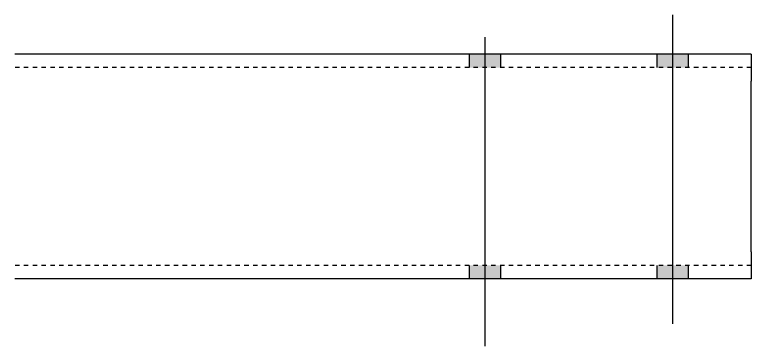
# Model space of a CAD drawing. Header units: millimetres. Extents: x 10 to 12613, y -2 to 221.
# Drawn here: x 2876.5 to 3204, y -2 to 145.5 of the extents above; entities that cross this region are included whole.
import ezdxf

# ---------------------------------------------------------------- set-up
doc = ezdxf.new("R2010")
doc.units = ezdxf.units.MM
doc.linetypes.add('DXK_LINE_DOT2', pattern=[3.9198, 1.9599, -1.9599])
doc.layers.add('STÅL', color=7, linetype='Continuous')

msp = doc.modelspace()

# ---------------------------------------------------------------- hatches: boundary and pattern name
at = {"layer": 'STÅL', "linetype": 'Continuous'}
for points in [[(3092.5, 128), (3078.5, 128), (3078.5, 122), (3092.5, 122)], [(3092.5, 128), (3078.5, 128), (3078.5, 122), (3092.5, 122)], [(3161.97, 122), (3175.97, 122), (3175.97, 128), (3161.97, 128)], [(3161.97, 122), (3175.97, 122), (3175.97, 128), (3161.97, 128)], [(3092.5, 34), (3078.5, 34), (3078.5, 28), (3092.5, 28)], [(3092.5, 34), (3078.5, 34), (3078.5, 28), (3092.5, 28)], [(3161.97, 28), (3175.97, 28), (3175.97, 34), (3161.97, 34)], [(3161.97, 28), (3175.97, 28), (3175.97, 34), (3161.97, 34)]]:
    msp.add_hatch(color=3, dxfattribs=at).paths.add_polyline_path(points)

# ---------------------------------------------------------------- linework, layer by layer
at = {"layer": 'STÅL', "color": 3, "linetype": 'Continuous'}
for p, q in [((3168.97, 145.5), (3168.97, 8)), ((3168.97, 145.5), (3168.97, 8)), ((3085.5, 135.5), (3085.5, -2)), ((3085.5, 135.5), (3085.5, -2)), ((3078.5, 128), (3078.5, 122)), ((3078.5, 128), (3078.5, 122)), ((3092.5, 128), (3092.5, 122)), ((3092.5, 128), (3092.5, 122)), ((3161.97, 128), (3161.97, 122)), ((3161.97, 128), (3161.97, 122)), ((3175.97, 128), (3175.97, 122)), ((3175.97, 128), (3175.97, 122)), ((3078.5, 34), (3078.5, 28)), ((3078.5, 34), (3078.5, 28)), ((3092.5, 34), (3092.5, 28)), ((3092.5, 34), (3092.5, 28)), ((3161.97, 34), (3161.97, 28)), ((3161.97, 34), (3161.97, 28)), ((3175.97, 34), (3175.97, 28)), ((3175.97, 34), (3175.97, 28))]:
    msp.add_line(p, q, dxfattribs=at)
at = {"layer": 'STÅL', "color": 2, "linetype": 'Continuous'}
for p, q in [((3203.97, 128), (2876.5, 128)), ((3203.97, 128), (3203.97, 127.09)), ((3203.97, 127.09), (3203.97, 124.49)), ((3203.97, 124.49), (3203.97, 116)), ((3203.97, 40), (3203.97, 116)), ((3203.97, 40), (3203.97, 28)), ((3203.97, 28), (2876.5, 28))]:
    msp.add_line(p, q, dxfattribs=at)
at = {"layer": 'STÅL', "color": 7, "linetype": 'DXK_LINE_DOT2'}
for p, q in [((3203.97, 128), (3203.97, 124.49)), ((3203.97, 122), (2876.5, 122)), ((3203.97, 34), (2876.5, 34))]:
    msp.add_line(p, q, dxfattribs=at)

doc.saveas('drawing.dxf')
